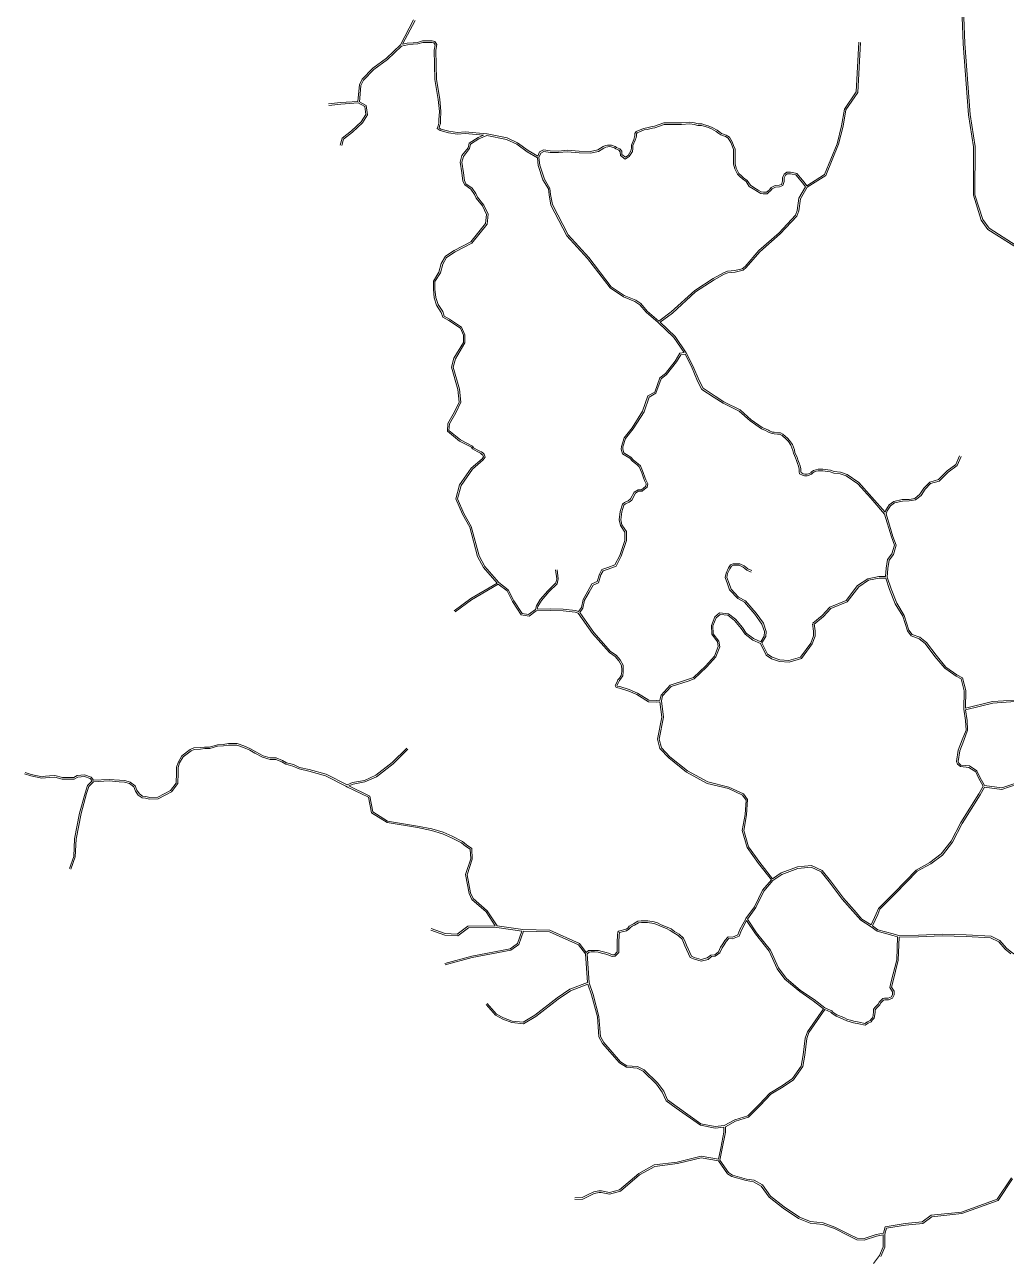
# Model space of a CAD drawing. Header units: millimetres. Extents: x 617885 to 663705, y 7172943 to 7234736.
# Drawn here: x 642723 to 646407, y 7197148 to 7201772 of the extents above; entities that cross this region are included whole.
import ezdxf

# ---------------------------------------------------------------- set-up
doc = ezdxf.new("R2010")
doc.units = ezdxf.units.MM
doc.layers.add('VIAS', color=7, linetype='Continuous', lineweight=5)

msp = doc.modelspace()

# ---------------------------------------------------------------- linework, layer by layer
at = {"layer": 'VIAS', "color": 253}
for points in [[(643863.4, 7201475.2), (643908.8, 7201479.9), (643973, 7201484.3), (643974.5, 7201497.5), (643979.2, 7201546.1), (643988.9, 7201567.4), (644029.2, 7201608.6), (644081.1, 7201646.5), (644133.3, 7201696.6), (644182.6, 7201789.9)], [(645853.8, 7201706.4), (645843.6, 7201519.7), (645799.3, 7201455), (645789, 7201393.1), (645772, 7201325.3), (645724.7, 7201210.4), (645658, 7201167.8), (645648.5, 7201180.7), (645620.9, 7201213.4), (645604.8, 7201217), (645597.8, 7201218.7), (645582.9, 7201218.7), (645573.1, 7201210.9), (645567.6, 7201197.9), (645567.6, 7201184.4), (645563.2, 7201172.8), (645554.8, 7201170), (645539.5, 7201168.3), (645525, 7201161.1), (645518.1, 7201152.5), (645511.5, 7201147.5), (645507.2, 7201143.2), (645495.3, 7201143.2), (645487.7, 7201144.8), (645476.4, 7201151.2), (645459.6, 7201161.2), (645446.8, 7201169.3), (645435.1, 7201187.6), (645421.3, 7201197.9), (645411.4, 7201206.2), (645403.4, 7201214.2), (645393.7, 7201233.6), (645388.9, 7201249.7), (645388.9, 7201305.2), (645383.6, 7201319.1), (645378.5, 7201332.8), (645367.9, 7201350.5), (645355.3, 7201357.7), (645338.6, 7201364.3), (645332.2, 7201369.2), (645321.9, 7201376), (645303.2, 7201386.2), (645287.8, 7201393.1), (645274.2, 7201396.5), (645263.8, 7201399.9), (645250.2, 7201399.9), (645237.1, 7201403.2), (645219.7, 7201406.7), (645187.5, 7201403.3), (645121.7, 7201403.3), (645086.2, 7201391.4), (645077.9, 7201389.8), (645057.8, 7201384.8), (645045.8, 7201383.1), (645017.8, 7201370.8), (645013.4, 7201364.3), (645013.4, 7201355.5), (645011.9, 7201350.9), (645008.6, 7201340.9), (645000, 7201320.4), (645000, 7201308.3), (644998.5, 7201299), (644987.4, 7201281.7), (644977.3, 7201275.3), (644964.6, 7201284.5), (644963.9, 7201297.4), (644956.9, 7201305.6), (644949.9, 7201308.8), (644944.7, 7201311.1), (644939.2, 7201315.1), (644925.6, 7201319.8), (644919.1, 7201320.4), (644910.3, 7201319.9), (644902.4, 7201318.3), (644894.1, 7201314.6), (644874.2, 7201302.5), (644846.5, 7201296.2), (644804.6, 7201297), (644759.4, 7201300.6), (644725.8, 7201297.9), (644695.2, 7201298.8), (644669.6, 7201302.4), (644655.6, 7201294.4), (644648.6, 7201278.9), (644612.6, 7201299.8), (644572.6, 7201328.7), (644533.2, 7201346.9), (644458.2, 7201362.9), (644457.8, 7201362.9), (644376.5, 7201369.4), (644347.5, 7201367.1), (644315.1, 7201372.4), (644284.5, 7201380.6), (644278.2, 7201385.2), (644279.9, 7201390.8), (644283.1, 7201401.9), (644283.1, 7201414.4), (644285.4, 7201445.9), (644280.8, 7201492.1), (644268.6, 7201566.9), (644266.3, 7201676.8), (644269.2, 7201698.1), (644262.5, 7201709.8), (644252.6, 7201711.4), (644216.3, 7201711.4), (644196.9, 7201705.9), (644180.8, 7201704.6), (644158.6, 7201703.2), (644141.5, 7201699.2), (644188, 7201787.4)], [(646241.9, 7201800.5), (646244.9, 7201700.8), (646265.4, 7201434.2), (646284, 7201314.1), (646283.5, 7201132.6), (646313.2, 7201038.6), (646338.3, 7201003.5), (646458.8, 7200927.3)], [(646247.9, 7201800.9), (646250.9, 7201701.1), (646271.4, 7201434.9), (646290, 7201314.5), (646289.5, 7201133.5), (646318.6, 7201041.3), (646342.5, 7201007.9), (646462.3, 7200932.2)], [(644252.1, 7201705.4), (644217.1, 7201705.4), (644198, 7201700), (644181.2, 7201698.6), (644159.5, 7201697.2), (644137.2, 7201692), (644085, 7201641.9), (644033.2, 7201604), (643993.9, 7201563.9), (643985.1, 7201544.5), (643980.5, 7201496.9), (643978.9, 7201483.1), (644004.4, 7201469.1), (644009.2, 7201434), (643990.7, 7201403.2), (643953.3, 7201368.8), (643919.9, 7201342.7), (643912.8, 7201318.5)], [(644440.8, 7201091.6), (644417.5, 7201121.5), (644410.8, 7201134.9), (644397.9, 7201154.2), (644374.5, 7201170.9), (644367.3, 7201185.4), (644363.9, 7201215.7), (644357.1, 7201256.1), (644364.1, 7201280.6), (644387.3, 7201310.4), (644390.8, 7201327.5), (644424.5, 7201349.3), (644445.1, 7201357.9), (644376.4, 7201363.4), (644347.3, 7201361.1), (644313.9, 7201366.5), (644281.8, 7201375.1), (644271.3, 7201382.8), (644274.2, 7201392.5), (644277.1, 7201402.7), (644277.1, 7201414.6), (644279.4, 7201445.8), (644274.8, 7201491.3), (644262.6, 7201566.3), (644260.3, 7201677.1), (644263, 7201696.9), (644258.7, 7201704.4), (644252.1, 7201705.4)], [(645593.8, 7200211.1), (645585.7, 7200219.9), (645568.9, 7200234.3), (645560.2, 7200239.5), (645549.4, 7200240.4), (645536.1, 7200241.9), (645530.2, 7200242.7), (645518.9, 7200247.2), (645514.4, 7200249.5), (645505.7, 7200254.2), (645490.9, 7200260.4), (645449.6, 7200289.2), (645408.5, 7200326.1), (645347.4, 7200355.9), (645314.3, 7200377.3), (645269.2, 7200407.3), (645254.2, 7200436.3), (645230.9, 7200492), (645206.1, 7200540.1), (645205.9, 7200540.4), (645164.5, 7200601.9), (645107.6, 7200655.5), (645153.7, 7200689.5), (645241.2, 7200769), (645310.5, 7200814.5), (645348, 7200835.5), (645362, 7200840.6), (645389.7, 7200843.3), (645419.1, 7200850.1), (645431.1, 7200860.7), (645482.1, 7200920), (645558.4, 7200986.7), (645621.5, 7201054), (645628.1, 7201073.8), (645634.8, 7201118.8), (645659.5, 7201161.7), (645729.5, 7201206.4), (645777.7, 7201323.4), (645794.9, 7201391.9), (645805, 7201452.8), (645849.5, 7201517.7), (645859.7, 7201706)], [(643907, 7201320.2), (643914.7, 7201346.2), (643949.4, 7201373.3), (643986, 7201407), (644003, 7201435.3), (643998.9, 7201465.3), (643975, 7201478.4), (643909.3, 7201473.9), (643864, 7201469.3)], [(645187.9, 7201397.3), (645122.7, 7201397.3), (645087.7, 7201385.6), (645079.2, 7201383.9), (645059, 7201378.9), (645047.5, 7201377.2), (645021.8, 7201366), (645019.4, 7201362.5), (645019.4, 7201354.5), (645017.6, 7201349), (645014.2, 7201338.8), (645006, 7201319.2), (645006, 7201307.8), (645004.2, 7201296.8), (644992.1, 7201277.9), (644991.2, 7201276.9), (644977, 7201268), (644958.8, 7201281.3), (644958, 7201295), (644953.2, 7201300.7), (644947.4, 7201303.3), (644941.7, 7201305.9), (644936.4, 7201309.8), (644924.4, 7201313.9), (644919.1, 7201314.4), (644911.1, 7201313.9), (644904.3, 7201312.5), (644896.9, 7201309.3), (644876.4, 7201296.8), (644847.1, 7201290.1), (644804.3, 7201291), (644759.4, 7201294.6), (644725.9, 7201291.9), (644694.7, 7201292.8), (644670.8, 7201296.2), (644660.2, 7201290.1), (644653, 7201274.2)], [(645382.9, 7201248.8), (645382.9, 7201304.1), (645378, 7201317), (645373.1, 7201330.2), (645363.5, 7201346.1), (645352.6, 7201352.3), (645335.7, 7201359.1), (645328.7, 7201364.3), (645318.8, 7201370.9), (645300.6, 7201380.8), (645285.8, 7201387.4), (645272.5, 7201390.7), (645262.8, 7201393.9), (645249.5, 7201393.9), (645235.7, 7201397.4), (645219.5, 7201400.6), (645187.9, 7201397.3)], [(644688.6, 7201155.6), (644667.9, 7201189.5), (644650.5, 7201244.1), (644647.1, 7201272.8), (644609.3, 7201294.8), (644569.6, 7201323.5), (644531.3, 7201341.2), (644457.9, 7201356.8), (644427.3, 7201343.9), (644396.1, 7201323.9), (644392.9, 7201307.8), (644369.6, 7201277.8), (644363.3, 7201255.8), (644369.8, 7201216.5), (644373.1, 7201187.1), (644379.2, 7201174.9), (644402.3, 7201158.4), (644416, 7201137.9), (644422.6, 7201124.7), (644445.9, 7201094.8), (644463, 7201060.5), (644458.1, 7201023.9), (644400.9, 7200951.7), (644338.3, 7200918.9), (644306.4, 7200898.7), (644292.1, 7200873), (644283.2, 7200840.4), (644262.7, 7200808.2), (644262.7, 7200779.6), (644265.6, 7200747.5), (644274.3, 7200721.5), (644292.1, 7200694.9), (644297.7, 7200677.8), (644317.6, 7200666.5), (644362.8, 7200636.4), (644375.3, 7200608.3), (644375.3, 7200577.3), (644339.5, 7200517.7), (644331, 7200486.3), (644354.5, 7200404), (644360, 7200354.5), (644341.4, 7200315.6), (644316.9, 7200273.2), (644315.4, 7200249.1), (644358.6, 7200213.9), (644404.1, 7200190), (644407.7, 7200183.8), (644423.9, 7200175), (644431, 7200171.4), (644437.5, 7200168.2), (644441.9, 7200164.4), (644447.6, 7200159.8), (644451.5, 7200148.2), (644443.9, 7200138.2), (644403.6, 7200103.3), (644361, 7200042.1), (644347.9, 7199992.5), (644371.7, 7199937.1), (644398.7, 7199888.4), (644428.4, 7199778.1), (644449.6, 7199738.3), (644502.4, 7199677.6), (644538.1, 7199650.4), (644558.6, 7199609.5), (644589.8, 7199562), (644614.2, 7199557.4), (644639.6, 7199577)], [(644653, 7201274.2), (644656.4, 7201245.4), (644673.4, 7201192), (644694.4, 7201157.5), (644696.8, 7201134.2), (644703.8, 7201096.7), (644762.8, 7200983.4), (644840.3, 7200898.3), (644923.9, 7200788.2), (644973.3, 7200755.9), (645016.2, 7200738.6), (645035.3, 7200725.1), (645059.2, 7200697), (645103.1, 7200659.6), (645149.9, 7200694.2), (645237.5, 7200773.7), (645307.4, 7200819.6), (645345.5, 7200841), (645360.7, 7200846.5), (645388.7, 7200849.2), (645416.3, 7200855.6), (645426.8, 7200864.9), (645477.9, 7200924.2), (645554.3, 7200991), (645616.3, 7201057.1), (645622.3, 7201075.2), (645629, 7201120.8), (645653.6, 7201163.6), (645643.8, 7201177), (645617.6, 7201208), (645603.5, 7201211.1), (645597.1, 7201212.7), (645585, 7201212.7), (645578.1, 7201207.1), (645573.6, 7201196.7), (645573.6, 7201183.3), (645567.8, 7201168), (645556.1, 7201164.1), (645541.2, 7201162.5), (645528.8, 7201156.3), (645522.3, 7201148.1), (645515.4, 7201143), (645509.7, 7201137.2), (645494.7, 7201137.2), (645485.5, 7201139.1), (645473.3, 7201146), (645456.5, 7201156.1), (645442.5, 7201164.9), (645430.6, 7201183.5), (645417.6, 7201193.2), (645407.3, 7201201.8), (645398.5, 7201210.6), (645388.1, 7201231.4), (645382.9, 7201248.8)], [(644977, 7201268), (644958.8, 7201281.3)], [(644721.7, 7199725.7), (644725.7, 7199691.6), (644721.4, 7199673.1), (644690.6, 7199643), (644662.9, 7199610.3), (644648.8, 7199587.6), (644646.2, 7199578.3), (644696.5, 7199579), (644744.5, 7199577.5), (644789.8, 7199572.8), (644801.5, 7199568.7), (644812.4, 7199583.6), (644818.4, 7199614.4), (644836.3, 7199644.9), (644851.9, 7199672.8), (644871.5, 7199681.5), (644880, 7199709.1), (644889.5, 7199727.2), (644911.3, 7199734), (644938.1, 7199744.7), (644956.6, 7199779.4), (644975.6, 7199836.1), (644975.6, 7199867.4), (644959, 7199892.6), (644954, 7199913.6), (644958.1, 7199944.7), (644966.4, 7199972.2), (644974.6, 7199978.6), (644988.2, 7199985), (644997, 7199991.6), (645010.5, 7200017.4), (645025, 7200026.3), (645037.7, 7200026.3), (645045.1, 7200032.7), (645054.2, 7200039.1), (645055.8, 7200047.9), (645049.2, 7200061.2), (645045.1, 7200071.4), (645039.1, 7200089.5), (645029.3, 7200112.8), (645021.9, 7200119.3), (645014.9, 7200124.3), (645003.6, 7200133.5), (644993.7, 7200144.4), (644979, 7200153.2), (644967, 7200160.9), (644961.5, 7200178.6), (644962.6, 7200188.5), (644972.9, 7200221.5), (645002.3, 7200258.9), (645042.1, 7200321.9), (645062.2, 7200378.4), (645087.4, 7200392.9), (645107.1, 7200446.6), (645127.4, 7200463.2), (645164.9, 7200509.5), (645181.5, 7200538.5), (645198.3, 7200541), (645159.9, 7200598), (645101, 7200653.6), (645054.9, 7200692.8), (645031.2, 7200720.6), (645013.3, 7200733.3), (644970.5, 7200750.5), (644919.8, 7200783.7), (644835.7, 7200894.5), (644757.9, 7200979.9), (644698.1, 7201094.7), (644690.9, 7201133.2), (644690.8, 7201133.4), (644688.6, 7201155.6)], [(644334.9, 7199572.1), (644397, 7199618), (644495.8, 7199676.1), (644444.6, 7199734.9), (644422.7, 7199775.8), (644393.1, 7199886.2), (644366.3, 7199934.4), (644341.6, 7199992), (644355.4, 7200044.7), (644399.1, 7200107.3), (644439.5, 7200142.4), (644444.8, 7200149.3), (644442.5, 7200156.2), (644438, 7200159.8), (644434.1, 7200163.2), (644428.3, 7200166.1), (644421.1, 7200169.7), (644403.4, 7200179.3), (644399.8, 7200185.5), (644355.3, 7200208.9), (644309.2, 7200246.4), (644311, 7200275), (644336.1, 7200318.4), (644353.9, 7200355.5), (644348.6, 7200402.8), (644324.7, 7200486.3), (644334, 7200520.1), (644369.3, 7200578.9), (644369.3, 7200607.1), (644358.1, 7200632.3), (644314.4, 7200661.4), (644292.8, 7200673.8), (644286.6, 7200692.2), (644268.8, 7200718.9), (644259.7, 7200746.2), (644256.7, 7200779.3), (644256.7, 7200809.9), (644277.7, 7200842.8), (644286.5, 7200875.3), (644301.9, 7200902.9), (644335.2, 7200924.1), (644397, 7200956.5), (644452.4, 7201026.4), (644456.8, 7201059.5), (644440.8, 7201091.6)], [(645718.4, 7200097.2), (645701.6, 7200097.2), (645693.4, 7200095.7), (645686.2, 7200093.5), (645680.5, 7200089.3), (645676.4, 7200085.1), (645667, 7200080.9), (645660.1, 7200079.1), (645650, 7200079.1), (645642.2, 7200080.9), (645631.1, 7200086.4), (645630.1, 7200093.7), (645630.1, 7200103.8), (645627.8, 7200114.2), (645624, 7200124.2), (645619.2, 7200136), (645616.1, 7200146.2), (645608.2, 7200163.5), (645605.8, 7200173.8), (645599, 7200193.6), (645589.1, 7200207.3), (645581.5, 7200215.6), (645565.4, 7200229.5), (645558.4, 7200233.7), (645548.8, 7200234.4), (645535.4, 7200236), (645528.7, 7200236.8), (645516.5, 7200241.7), (645511.6, 7200244.1), (645503.1, 7200248.8), (645488, 7200255.1), (645445.8, 7200284.5), (645405.1, 7200321), (645344.4, 7200350.7), (645311, 7200372.2), (645264.6, 7200403.1), (645248.7, 7200433.8), (645225.5, 7200489.5), (645201.7, 7200535.4), (645185.2, 7200533), (645169.8, 7200506.1), (645131.6, 7200458.9), (645112.2, 7200443), (645092.3, 7200388.7), (645067.1, 7200374.3), (645047.5, 7200319.3), (645007.2, 7200255.4), (644978.3, 7200218.6), (644968.5, 7200187.3), (644967.6, 7200179.2), (644972.1, 7200164.8), (644982.2, 7200158.3), (644997.6, 7200149.1), (645007.8, 7200137.9), (645018.6, 7200129.1), (645025.7, 7200124), (645034.3, 7200116.4), (645044.7, 7200091.6), (645050.7, 7200073.5), (645054.7, 7200063.7), (645062.1, 7200048.8)], [(645718.8, 7200103.2), (645701.1, 7200103.2), (645692, 7200101.5), (645683.5, 7200099), (645676.6, 7200093.8), (645672.9, 7200090.1), (645665, 7200086.6), (645659.4, 7200085.1), (645650.6, 7200085.1), (645644.3, 7200086.6), (645636.6, 7200090.4), (645636.1, 7200094.1), (645636.1, 7200104.4), (645633.6, 7200115.9), (645629.6, 7200126.4), (645624.9, 7200138), (645621.7, 7200148.3), (645613.9, 7200165.4), (645611.6, 7200175.5), (645604.4, 7200196.4), (645593.8, 7200211.1)], [(646232.1, 7200153.8), (646217.3, 7200121.3), (646185.6, 7200097.2), (646152.5, 7200064.1), (646119.8, 7200054.7), (646097.8, 7200031.9), (646083.2, 7200009.1), (646063.3, 7199993.8), (646042.6, 7199990), (646016.5, 7199989.2), (645984.9, 7199982.3), (645967.8, 7199970.2), (645955.1, 7199950.2), (645952.1, 7199942.2), (645902.8, 7199998.8), (645853.7, 7200053.3), (645809.4, 7200084.1), (645784.3, 7200092.2), (645761.7, 7200094.5), (645747.6, 7200100), (645718.8, 7200103.2)], [(646437.9, 7199236.6), (646355.9, 7199231), (646254, 7199206.2), (646254.9, 7199272.2), (646242.8, 7199320.7), (646221.6, 7199331.9), (646180.5, 7199360.3), (646143.6, 7199404.6), (646107.2, 7199452.7), (646083.1, 7199472.4), (646053.7, 7199482.9), (646041.7, 7199498.8), (646023.7, 7199553.9), (645996, 7199600.8), (645974.8, 7199653.7), (645960.1, 7199697.7), (645962.1, 7199730.8), (645967.1, 7199761.4), (645983.2, 7199783.4), (645993.9, 7199818.1), (645981.6, 7199851.3), (645956.3, 7199936.3), (645960.5, 7199947.5), (645972.3, 7199966), (645987.4, 7199976.7), (646017.3, 7199983.2), (646043.2, 7199984), (646065.8, 7199988.1), (646087.7, 7200005), (646102.5, 7200028.1), (646123, 7200049.4), (646155.7, 7200058.8), (646189.5, 7200092.6), (646222.2, 7200117.4), (646237.6, 7200151.3)], [(645681.1, 7199525.3), (645716.4, 7199554.2), (645745.1, 7199585.8), (645806.5, 7199610.3), (645849, 7199666.7), (645887.5, 7199692.1), (645929, 7199700.5), (645954.3, 7199700.3), (645956.2, 7199731.5), (645961.4, 7199763.8), (645977.7, 7199786.1), (645987.5, 7199817.9), (645975.9, 7199849.4), (645950.5, 7199934.9), (645898.4, 7199994.8), (645849.7, 7200048.7), (645806.7, 7200078.6), (645783.1, 7200086.2), (645760.3, 7200088.6), (645746.1, 7200094.1), (645718.4, 7200097.2)], [(645062.1, 7200048.8), (645059.7, 7200035.6), (645048.8, 7200028), (645040, 7200020.3), (645026.7, 7200020.3), (645015, 7200013.1), (645001.7, 7199987.6), (644991.3, 7199979.8), (644977.8, 7199973.4), (644971.6, 7199968.6), (644964, 7199943.5), (644960.1, 7199913.9), (644964.6, 7199895.1), (644981.6, 7199869.2), (644981.6, 7199835.1), (644962.2, 7199777), (644942.4, 7199739.9), (644913.3, 7199728.3), (644893.6, 7199722.2), (644885.6, 7199706.8), (644876.5, 7199677.1), (644856.2, 7199668.2), (644841.5, 7199641.9), (644824.1, 7199612.2), (644818.1, 7199581.1), (644806.3, 7199565.1), (644858.6, 7199489.8), (644921.3, 7199419.1), (644942.8, 7199404.8), (644957.6, 7199387.1), (644968.8, 7199367.7), (644969.5, 7199349.7), (644969.5, 7199343.1), (644968, 7199327.1), (644959.6, 7199315.7), (644954.8, 7199309.5), (644951.3, 7199302.6), (644945.6, 7199291.8), (644947.1, 7199288.9), (644957.2, 7199287.6), (644991.9, 7199276.1), (645023, 7199263.1), (645065.4, 7199236.2), (645094.4, 7199234.8), (645107.1, 7199236.6), (645111.2, 7199254.8), (645145.9, 7199293.1), (645211.2, 7199313.6), (645232.5, 7199321.6), (645277.6, 7199364.5), (645311.7, 7199401.8), (645325.7, 7199437.2), (645322.6, 7199455.6), (645301.3, 7199483.6), (645300.1, 7199516.3), (645312.9, 7199548.7), (645331.1, 7199564.5), (645364.4, 7199560.9), (645391, 7199540.2), (645416.8, 7199508.7), (645431.1, 7199487.9), (645458.3, 7199467.3), (645485.6, 7199455.1), (645498.4, 7199476.7), (645500.1, 7199493.6), (645490, 7199522.1), (645463.4, 7199559.7), (645424.9, 7199604.3), (645399, 7199618.5), (645368.8, 7199649.9), (645361.2, 7199672.5), (645352.4, 7199696.4), (645355.1, 7199713.5), (645363.9, 7199732.5), (645371.9, 7199744.4), (645381.8, 7199748.7), (645406.4, 7199748.7), (645423.2, 7199740.9), (645429.6, 7199735.8), (645436.7, 7199729.9), (645452.3, 7199722.7)], [(645680.1, 7199522.6), (645683.8, 7199495.9), (645684.1, 7199477.4), (645673.3, 7199450.5), (645635.2, 7199398.3), (645591.1, 7199385.4), (645557.5, 7199387.6), (645528.2, 7199397.3), (645510.3, 7199408.9), (645490.2, 7199451.1), (645504.3, 7199474.8), (645506.2, 7199494.4), (645495.4, 7199524.8), (645468.2, 7199563.4), (645428.7, 7199609), (645402.6, 7199623.3), (645374.1, 7199653.1), (645366.9, 7199674.5), (645358.6, 7199697), (645360.9, 7199711.8), (645369.1, 7199729.5), (645375.9, 7199739.6), (645383.1, 7199742.7), (645405, 7199742.7), (645420, 7199735.8), (645425.8, 7199731.1), (645433.5, 7199724.8), (645449.7, 7199717.3)], [(644639.6, 7199577), (644643.3, 7199590.1), (644658, 7199613.8), (644686.2, 7199647.1), (644716, 7199676.2), (644719.6, 7199691.9), (644715.7, 7199725)], [(645686, 7199523.4), (645689.8, 7199496.4), (645690.1, 7199476.3), (645678.6, 7199447.6), (645638.8, 7199393.1), (645591.7, 7199379.3), (645556.3, 7199381.6), (645525.5, 7199391.9), (645505.6, 7199404.8), (645484.6, 7199449), (645455.2, 7199462.1), (645426.7, 7199483.7), (645412, 7199505.1), (645386.7, 7199535.9), (645362.1, 7199555.2), (645333.1, 7199558.3), (645317.9, 7199545.2), (645306.2, 7199515.3), (645307.2, 7199485.7), (645328.2, 7199458.1), (645331.8, 7199436.5), (645316.9, 7199398.5), (645281.9, 7199360.2), (645235.8, 7199316.4), (645213.1, 7199307.9), (645149.2, 7199287.8), (645116.7, 7199251.9), (645112.6, 7199233.7), (645120, 7199172.6), (645103.8, 7199090.2), (645112.4, 7199057.5), (645144.1, 7199024.1), (645210.3, 7198970.5), (645287, 7198929.6), (645365.9, 7198909.8), (645420.8, 7198884.2), (645436.3, 7198863), (645432.6, 7198806.1), (645421.9, 7198747.3), (645439.6, 7198685.7), (645482.4, 7198626.9), (645529.7, 7198565.1), (645561.7, 7198587.6), (645623.9, 7198610.1), (645676.3, 7198615.4), (645716.1, 7198596.8), (645747.3, 7198557.8), (645795.8, 7198493.1), (645836.2, 7198447.7), (645865, 7198414.5), (645900.4, 7198392.3), (645919.2, 7198433.6), (645927.5, 7198454.3), (645987.3, 7198514.1), (646068.9, 7198598.4), (646120.4, 7198626.8), (646163, 7198658.8), (646200.4, 7198706.8), (646236.8, 7198776.8), (646303.5, 7198884.1), (646320, 7198913.2), (646302.8, 7198944.1), (646292.2, 7198967.3), (646266.4, 7198983.7), (646234.8, 7198987), (646223.7, 7198995.7), (646219.9, 7199005.9), (646226.6, 7199048.2), (646241.9, 7199087.5), (646255.9, 7199124.1), (646254.3, 7199159.8), (646248, 7199201.9), (646247.9, 7199202.4), (646248.9, 7199271.5), (646237.6, 7199316.6), (646218.4, 7199326.7), (646176.4, 7199355.8), (646138.9, 7199400.8), (646102.9, 7199448.5), (646080.1, 7199467.1), (646050, 7199477.8), (646036.3, 7199496), (646018.2, 7199551.4), (645990.6, 7199598.1), (645969.2, 7199651.6), (645954.9, 7199694.3), (645929.6, 7199694.5), (645889.9, 7199686.4), (645853.2, 7199662.2), (645810.3, 7199605.4), (645748.6, 7199580.7), (645720.5, 7199549.8), (645684.9, 7199520.7)], [(645235, 7198270.1), (645261.4, 7198262.5), (645284.9, 7198268.7), (645298.2, 7198279.4), (645312.7, 7198280.7), (645327.1, 7198291.5), (645334.8, 7198309.3), (645342.8, 7198321.3), (645350.8, 7198333.3), (645363.7, 7198347.7), (645378.9, 7198346.3), (645399.7, 7198354.6), (645407.5, 7198375.5), (645429.8, 7198415.8), (645430, 7198416.1), (645461.7, 7198460.5), (645492.7, 7198522.6), (645525.3, 7198561.1), (645477.6, 7198623.3), (645434.1, 7198683), (645415.8, 7198747), (645426.7, 7198806.8), (645430.2, 7198861.2), (645416.9, 7198879.5), (645363.9, 7198904.1), (645284.8, 7198923.9), (645206.9, 7198965.5), (645140, 7199019.7), (645107, 7199054.5), (645097.7, 7199090), (645113.9, 7199172.9), (645106.9, 7199230.5), (645094.7, 7199228.8), (645063.6, 7199230.3), (645020.2, 7199257.7), (644989.8, 7199270.4), (644955.9, 7199281.7), (644943.1, 7199283.3), (644938.9, 7199291.9), (644946, 7199305.3), (644949.7, 7199312.7), (644954.9, 7199319.3), (644962.2, 7199329.4), (644963.5, 7199343.4), (644963.5, 7199349.6), (644962.9, 7199366), (644952.6, 7199383.7), (644938.8, 7199400.3), (644917.4, 7199414.6), (644853.9, 7199486.1), (644800.7, 7199562.6), (644788.4, 7199567), (644744.1, 7199571.5), (644696.4, 7199573), (644643.2, 7199572.2), (644615.7, 7199551), (644586.2, 7199556.5), (644553.4, 7199606.5), (644533.4, 7199646.5), (644500.2, 7199671.8), (644400.3, 7199613), (644338.4, 7199567.3)], [(645106.6, 7199233.5), (645106.6, 7199233.5)], [(646440, 7199230.7), (646356.8, 7199225), (646254.3, 7199200.1), (646260.3, 7199160.4), (646262, 7199123.1), (646247.5, 7199085.4), (646232.4, 7199046.6), (646226, 7199006.5), (646228.7, 7198999.3), (646237.1, 7198992.8), (646268.5, 7198989.6), (646297, 7198971.3), (646308.1, 7198946.8), (646325.3, 7198915.9)], [(643292.9, 7198984.6), (643299, 7199002.8), (643312.6, 7199027), (643344.1, 7199051), (643358.1, 7199057.2), (643382, 7199058.7), (643398.2, 7199060.2), (643416.9, 7199060.2), (643446, 7199068.9), (643468.2, 7199070.4), (643487.3, 7199073.3), (643520.2, 7199073.3), (643545.7, 7199064.3), (643570.8, 7199054), (643590, 7199042.2), (643617.4, 7199027.8), (643644.5, 7199019.2), (643666.5, 7199019.2), (643690.7, 7199010.2), (643705.2, 7199001.5), (643731.4, 7198994.2), (643754.7, 7198984), (643791.1, 7198975.3), (643854.4, 7198958.1), (643932.6, 7198917.9), (643953.5, 7198926.9), (643998, 7198934.8), (644040.2, 7198954.2), (644102.4, 7199002.1), (644157.2, 7199056.2)], [(643298.9, 7198957.7), (643298.9, 7198983.6), (643304.5, 7199000.4), (643317.2, 7199023), (643347.2, 7199045.8), (643359.5, 7199051.3), (643382.5, 7199052.7), (643398.4, 7199054.2), (643417.8, 7199054.2), (643447.1, 7199063), (643468.9, 7199064.4), (643487.8, 7199067.3), (643519.2, 7199067.3)], [(643519.2, 7199067.3), (643543.5, 7199058.7), (643568.1, 7199048.6), (643587, 7199037), (643615.1, 7199022.2), (643643.6, 7199013.2), (643665.5, 7199013.2), (643688.1, 7199004.7), (643702.8, 7198995.9), (643729.4, 7198988.6), (643752.8, 7198978.3), (643789.6, 7198969.5), (643852.2, 7198952.5), (643927.9, 7198913.6), (643934.6, 7198910.2), (644012.8, 7198872.3), (644024.6, 7198813.3), (644083, 7198776.8), (644196.7, 7198757.6), (644249.3, 7198747), (644291.2, 7198734.5), (644324.8, 7198719.8), (644362.4, 7198701), (644377, 7198688.5), (644394.9, 7198676.6), (644396.9, 7198640.7), (644377.8, 7198581.4), (644390.7, 7198510.7), (644401.6, 7198487.9), (644454.6, 7198441.3), (644489.3, 7198389.2), (644386.2, 7198387.2), (644346.1, 7198357.8), (644301.2, 7198359.8), (644248.8, 7198378.6)], [(644161.4, 7199051.9), (644106.4, 7198997.6), (644043.3, 7198949), (643999.8, 7198929), (643955.3, 7198921.1), (643939.7, 7198914.4), (644018.1, 7198876.4), (644029.9, 7198817), (644085.2, 7198782.5), (644197.8, 7198763.5), (644250.8, 7198752.9), (644293.3, 7198740.1), (644327.3, 7198725.3), (644365.7, 7198706.1), (644380.6, 7198693.3), (644400.7, 7198679.9), (644402.9, 7198639.9), (644384, 7198581), (644396.5, 7198512.5), (644406.5, 7198491.6), (644459.1, 7198445.3), (644496.6, 7198389.1), (644592.7, 7198374.7), (644694.5, 7198372.6), (644804.9, 7198322.1), (644830.8, 7198288.8), (644839.5, 7198295.8), (644849.2, 7198296.8), (644861, 7198296.8), (644876.6, 7198296.5), (644890, 7198292.4), (644905.8, 7198288.5), (644913.9, 7198285.8), (644928.9, 7198279.5), (644936.3, 7198280.6), (644946.5, 7198290.8)], [(642722.7, 7198959.1), (642746.2, 7198951.7), (642787.8, 7198942.8), (642801.4, 7198944.3), (642816, 7198945.8), (642835.9, 7198947.2), (642863.6, 7198939.9)], [(642724.5, 7198964.8), (642747.7, 7198957.5), (642788.1, 7198948.9), (642800.8, 7198950.3), (642815.5, 7198951.8), (642836.5, 7198953.3), (642864.4, 7198945.9), (642907.1, 7198945.9), (642920.1, 7198953.2)], [(642863.6, 7198939.9), (642908.7, 7198939.9), (642922, 7198947.3)], [(642922, 7198947.3), (642947, 7198950.1), (642969, 7198941.9), (642975.9, 7198933.2), (642958.2, 7198915.8), (642949.4, 7198887.2), (642928.5, 7198812.2), (642909.6, 7198715.4), (642906.9, 7198649.4), (642890.8, 7198603.8)], [(642896.5, 7198601.8), (642912.8, 7198648.2), (642915.5, 7198714.7), (642934.3, 7198810.8), (642955.1, 7198885.6), (642963.5, 7198912.6), (642981.2, 7198930), (643039.9, 7198932.8), (643077.7, 7198929.9), (643097.9, 7198928.5), (643116.1, 7198922.9), (643132.5, 7198910.6), (643138.2, 7198895), (643149, 7198879.6), (643163.2, 7198870.1), (643176.8, 7198868.6), (643191.7, 7198864.1), (643223.6, 7198865.7), (643274.5, 7198892.6), (643297.5, 7198923.2), (643297.5, 7198929.9), (643298.9, 7198957.7)], [(642920.1, 7198953.2), (642947.8, 7198956.2)], [(642947.8, 7198956.2), (642972.6, 7198946.9)], [(642972.6, 7198946.9), (642981.3, 7198936), (643040, 7198938.9), (643078.2, 7198935.9)], [(643270.5, 7198897.3), (643291.5, 7198925.2), (643291.5, 7198930.1), (643292.9, 7198957.8), (643292.9, 7198984.6)], [(643078.2, 7198935.9), (643099, 7198934.4), (643118.8, 7198928.3), (643137.5, 7198914.3), (643143.5, 7198897.8), (643153.2, 7198884)], [(643192.4, 7198870.2), (643222, 7198871.6), (643270.5, 7198897.3)], [(646448, 7198920.6), (646390.8, 7198901.1), (646325, 7198909.9), (646308.6, 7198881.1), (646242, 7198773.8), (646205.5, 7198703.6), (646167.3, 7198654.5), (646123.6, 7198621.8), (646072.6, 7198593.6), (645991.5, 7198509.9), (645932.6, 7198451), (645924.7, 7198431.3), (645905.4, 7198388.9), (645924.8, 7198373.9), (645983.1, 7198358.5), (646002.8, 7198352.6)], [(646325.3, 7198915.9), (646390.2, 7198907.2), (646446.4, 7198926.3)], [(643153.2, 7198884), (643165.3, 7198875.9)], [(643165.3, 7198875.9), (643178, 7198874.5)], [(643178, 7198874.5), (643192.4, 7198870.2)], [(645436.1, 7198414.3), (645470.1, 7198362.9), (645522.5, 7198297.4), (645551.9, 7198231.1), (645580.9, 7198192.5), (645635.2, 7198146.7), (645685.5, 7198112.7), (645726.1, 7198080.9), (645752.6, 7198070.3), (645756.3, 7198064.8), (645771.1, 7198054.9), (645797, 7198044.6), (645810.8, 7198037.7), (645822.7, 7198034.3), (645834.6, 7198030.9), (645855.4, 7198027.4), (645876.8, 7198022.5), (645886.3, 7198028.8), (645896.2, 7198033.7), (645899.4, 7198038.5), (645905.8, 7198045), (645909.1, 7198064.6), (645909.1, 7198075.8), (645915.1, 7198083.7), (645927, 7198095.6), (645930.5, 7198102.6), (645943.5, 7198115.6), (645949.8, 7198117.7), (645963.7, 7198117.7), (645975.9, 7198122.3), (645980.3, 7198131), (645980.3, 7198141.5), (645969.7, 7198157.5), (645975.2, 7198179.6), (645995.9, 7198261.3), (645999.3, 7198347.4), (645981.4, 7198352.7), (645922.1, 7198368.4), (645900, 7198385.5), (645861, 7198409.9), (645831.7, 7198443.7), (645791.1, 7198489.3), (645742.6, 7198554.2), (645712.3, 7198592), (645675.3, 7198609.2), (645625.2, 7198604.2), (645564.5, 7198582.2), (645531.2, 7198558.7), (645497.7, 7198519.3), (645466.8, 7198457.4), (645436.1, 7198414.3)], [(646002.8, 7198352.6), (646078.1, 7198353.4), (646166.6, 7198357.1), (646257.1, 7198355.2), (646349.9, 7198349.6), (646383, 7198334), (646407.7, 7198305.5), (646428.1, 7198288.9), (646459.8, 7198268.4), (646495.2, 7198251.6), (646554.9, 7198231.1), (646608.6, 7198225.4), (646674.6, 7198194.7), (646782.5, 7198204.1), (646876.7, 7198232.3), (646929.8, 7198257.8), (646989.2, 7198326.8), (647032.9, 7198362.8), (647079.4, 7198385.7), (647111.4, 7198397.1), (647077.7, 7198449.1), (647048.1, 7198582.1)], [(644952.5, 7198331.3), (644952.5, 7198288.3), (644939.1, 7198274.9), (644928.2, 7198273.4), (644911.8, 7198280.2), (644904.1, 7198282.7), (644888.4, 7198286.7), (644875.7, 7198290.5), (644861, 7198290.8), (644849.5, 7198290.8), (644841.9, 7198290), (644833.4, 7198283.3), (644841.8, 7198174.5), (644856.4, 7198131.1), (644878.4, 7198048.8), (644883.8, 7197974.1), (644896.7, 7197950.8), (644959.6, 7197878.7), (644983.4, 7197863.9), (645023.5, 7197860.8), (645047.6, 7197847.9), (645099.2, 7197798), (645121.2, 7197768.1), (645135, 7197736.1), (645171.4, 7197708.8), (645261.2, 7197646), (645314.3, 7197635.3), (645348.7, 7197638.9), (645388.4, 7197660.9), (645436.7, 7197675.6), (645479.6, 7197718.7), (645520.1, 7197761.3), (645567, 7197789.5), (645604.7, 7197815.2), (645637.6, 7197862.7), (645644.9, 7197904.8), (645652.4, 7197967.5), (645660.9, 7197991.5), (645720.5, 7198077.6), (645682, 7198107.9), (645631.6, 7198141.9), (645576.5, 7198188.3), (645546.7, 7198228), (645517.3, 7198294.3), (645465.3, 7198359.3), (645432.6, 7198408.6), (645413, 7198373), (645404.4, 7198350), (645379.8, 7198340.2), (645366.2, 7198341.4), (645355.5, 7198329.6), (645347.8, 7198318), (645340.1, 7198306.4), (645332, 7198287.6)], [(644946.5, 7198290.8), (644946.5, 7198331.6), (644947.8, 7198349.9), (644947.8, 7198355.2), (644949.2, 7198365.1), (644951.4, 7198369.4), (644979.8, 7198376.1), (644986.8, 7198380.8), (644992, 7198387.4), (645000.4, 7198393), (645008.4, 7198396.9), (645024.6, 7198406.4), (645037.2, 7198407.8), (645061.2, 7198407.8), (645085.2, 7198403.8), (645097.4, 7198399.7), (645111.9, 7198393.1), (645134.2, 7198384), (645148.9, 7198377.3), (645162.1, 7198368), (645179.4, 7198357.4), (645195.8, 7198342.4), (645201.3, 7198328.7), (645206.5, 7198317), (645225.7, 7198274.7), (645235, 7198270.1)], [(645332, 7198287.6), (645314.9, 7198274.9), (645300.6, 7198273.6), (645287.7, 7198263.2), (645261.4, 7198256.3), (645232.8, 7198264.5), (645221.1, 7198270.3), (645201, 7198314.5), (645195.7, 7198326.4), (645190.7, 7198338.9), (645175.7, 7198352.6), (645158.9, 7198363), (645145.9, 7198372), (645131.8, 7198378.5), (645109.5, 7198387.6), (645095.2, 7198394.1), (645083.8, 7198397.9), (645060.7, 7198401.8), (645037.5, 7198401.8), (645026.5, 7198400.6), (645011.2, 7198391.7), (645003.4, 7198387.8), (644996.1, 7198382.9), (644990.9, 7198376.3), (644982.2, 7198370.6), (644955.5, 7198364.2), (644955, 7198363.3), (644953.8, 7198354.8), (644953.8, 7198349.7), (644952.5, 7198331.3)], [(644299.8, 7198247.9), (644401.3, 7198275.4), (644544.8, 7198302.8), (644573, 7198322.9), (644588.5, 7198369.2), (644494.6, 7198383.3), (644388.2, 7198381.3), (644348, 7198351.7), (644300, 7198353.8), (644246.8, 7198373)], [(644301.4, 7198242.1), (644402.6, 7198269.5), (644547.2, 7198297.1), (644578.1, 7198319.2), (644594.6, 7198368.6), (644693.1, 7198366.6), (644801.1, 7198317.2), (644827.3, 7198283.5), (644835.7, 7198176), (644768.6, 7198150.8), (644721.9, 7198118.2), (644637.7, 7198053.2), (644594.2, 7198026.8), (644552.7, 7198031.4), (644519.8, 7198043.9), (644493.5, 7198057.8), (644458.9, 7198097.1)], [(646426.2, 7197442.8), (646372.6, 7197363), (646239, 7197314.4), (646125.2, 7197302.1), (646091.5, 7197277.6), (646027.9, 7197271.6), (645952.3, 7197259), (645946.1, 7197234.5), (645918.9, 7197230), (645873.2, 7197214.6), (645848, 7197215.8), (645815.7, 7197231.6), (645764.2, 7197258), (645719.4, 7197273.7), (645672.8, 7197278.5), (645630.4, 7197294.9), (645572.8, 7197333.5), (645521.6, 7197374.6), (645491.7, 7197416), (645460.8, 7197433.5), (645432, 7197438.3), (645379.8, 7197453.1), (645365.1, 7197462.6), (645332.1, 7197509.8), (645341.3, 7197552.7), (645353.3, 7197614), (645352.7, 7197634.3), (645390.7, 7197655.4), (645439.9, 7197670.3), (645483.9, 7197714.5), (645523.9, 7197756.6), (645570.2, 7197784.4), (645609, 7197810.9), (645643.3, 7197860.3), (645650.9, 7197903.9), (645658.3, 7197966.1), (645666.3, 7197988.7), (645725.7, 7198074.6), (645748.7, 7198065.4), (645752, 7198060.5), (645768.3, 7198049.6), (645794.6, 7198039.1), (645808.6, 7198032.1), (645821, 7198028.5), (645833.3, 7198025), (645854.2, 7198021.5), (645878, 7198016), (645889.3, 7198023.6), (645900.3, 7198029.1), (645904, 7198034.7), (645911.4, 7198042.1), (645915.1, 7198064.1), (645915.1, 7198073.8), (645919.6, 7198079.7), (645931.9, 7198092.1), (645935.4, 7198099), (645946.7, 7198110.3), (645950.8, 7198111.7), (645964.7, 7198111.7), (645980.2, 7198117.5), (645986.3, 7198129.6), (645986.3, 7198143.3), (645976.1, 7198158.6), (645981, 7198178.1), (646001.8, 7198260.4), (646005.3, 7198346.6), (646078.2, 7198347.4), (646166.6, 7198351.1), (646256.8, 7198349.2), (646348.4, 7198343.6), (646379.3, 7198329.1), (646403.5, 7198301.2), (646424.5, 7198284)], [(644828.4, 7198287), (644828.4, 7198287)], [(644454.4, 7198093.2), (644489.7, 7198053), (644517.4, 7198038.4), (644551.3, 7198025.5), (644595.6, 7198020.6), (644641.1, 7198048.2), (644725.4, 7198113.4), (644771.4, 7198145.5), (644837, 7198170), (644850.7, 7198129.4), (644872.4, 7198047.8), (644877.9, 7197972.4), (644891.7, 7197947.4), (644955.7, 7197874.1), (644981.4, 7197858), (645021.8, 7197854.9), (645044.1, 7197843), (645094.7, 7197794), (645116, 7197765.1), (645130.1, 7197732.2), (645167.9, 7197703.9), (645258.8, 7197640.3), (645314.1, 7197629.3), (645346.8, 7197632.7), (645347.3, 7197614.5), (645335.4, 7197553.9), (645326.5, 7197512.6), (645262.3, 7197523.6), (645172.2, 7197502), (645085.6, 7197491.2), (645027.4, 7197458.5), (644955.9, 7197397.8), (644918.1, 7197387.6), (644887.5, 7197393.7), (644878.2, 7197393.7), (644859, 7197389.9), (644837.6, 7197379.8), (644815.8, 7197368.9), (644788, 7197367.7)], [(645908.2, 7197120.8), (645931.5, 7197150.9), (645945.2, 7197183.9), (645945.5, 7197228.3), (645920.3, 7197224.2), (645874, 7197208.6), (645846.5, 7197209.8), (645813, 7197226.2), (645761.8, 7197252.4), (645718.1, 7197267.8), (645671.4, 7197272.6), (645627.6, 7197289.6), (645569.3, 7197328.7), (645517.2, 7197370.4), (645487.6, 7197411.5), (645458.8, 7197427.8), (645430.7, 7197432.5), (645377.3, 7197447.5), (645360.8, 7197458.2), (645327.1, 7197506.4), (645262.5, 7197517.5), (645173.2, 7197496.1), (645087.5, 7197485.4), (645030.9, 7197453.5), (644958.8, 7197392.3), (644918.3, 7197381.5), (644886.9, 7197387.7), (644878.8, 7197387.7), (644860.9, 7197384.1), (644840.2, 7197374.4), (644817.4, 7197363), (644788.2, 7197361.7)], [(646430.6, 7197438.5), (646376.5, 7197358), (646240.4, 7197308.5), (646127.4, 7197296.3), (646093.7, 7197271.8), (646028.6, 7197265.6), (645957.1, 7197253.7), (645951.6, 7197231.5), (645951.2, 7197182.7), (645936.7, 7197147.9)]]:
    msp.add_lwpolyline(points, dxfattribs=at)

doc.saveas('drawing.dxf')
